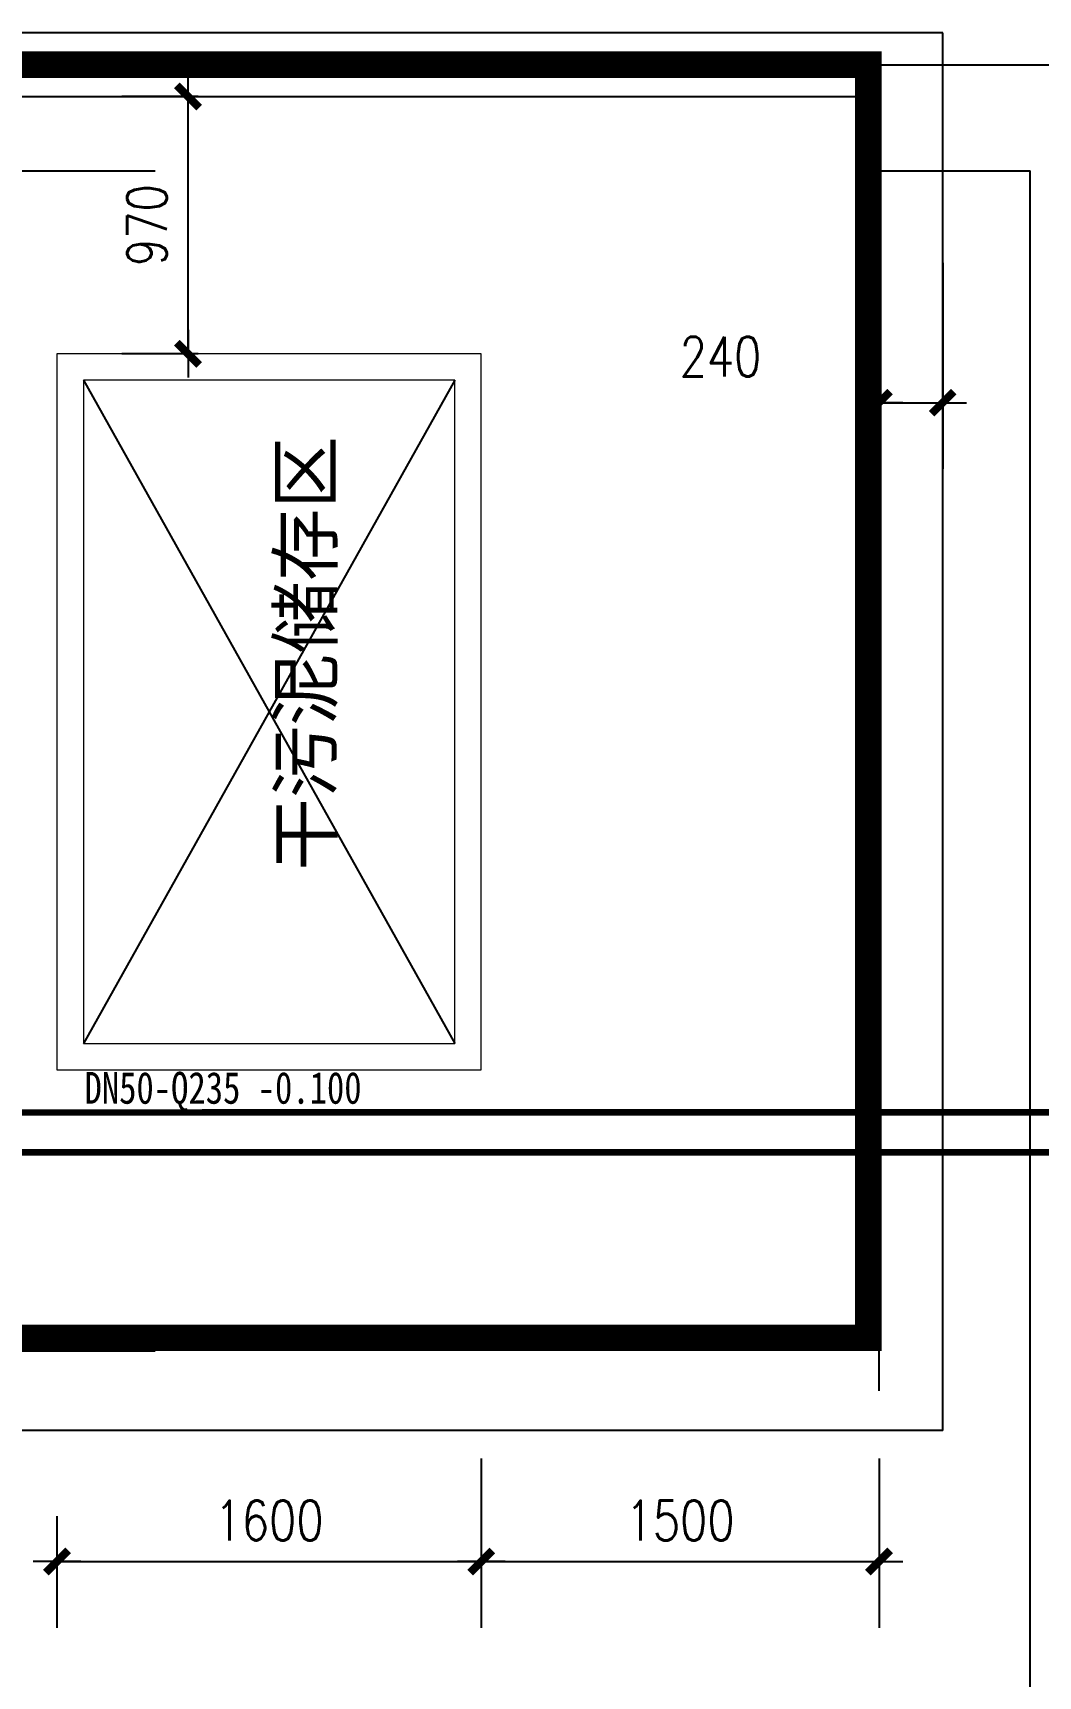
# Model space of a CAD drawing. Header units: millimetres. Extents: x 149947 to 179660, y -3668 to 17332.
# Drawn here: x 164649 to 168440, y 4003 to 10198 of the extents above; entities that cross this region are included whole.
import ezdxf

# ---------------------------------------------------------------- set-up
doc = ezdxf.new("R2010")
doc.units = ezdxf.units.MM
doc.linetypes.add('CENTER2', pattern=[1.125, 0.75, -0.125, 0.125, -0.125])
for name, color, linetype in [('AXIS', 3, 'Continuous'), ('HEADLINE', 1, 'Continuous'), ('PUB_DIM', 3, 'Continuous'), ('WALL', 4, 'Continuous'), ('wsd', 7, 'Continuous'), ('墙', 7, 'Continuous'), ('文字', 2, 'Continuous'), ('管道', 5, 'Continuous')]:
    doc.layers.add(name, color=color, linetype=linetype)
doc.layers.add('HAT', color=8, linetype='Continuous', lineweight=0)
doc.styles.add('_TWT_DIM', font='SIMPLEX', dxfattribs={"width": 0.8, "height": 3, "bigfont": 'HZTXT'})
doc.styles.add('DIM_FONT', font='SIMPLEX.shx', dxfattribs={"width": 0.8})
doc.styles.add('标题', font='SIMKAI.TTF', dxfattribs={"height": 500})
doc.dimstyles.new('DIMN', dxfattribs={"dimtxt": 300, "dimasz": 1, "dimexe": 250, "dimexo": 300, "dimgap": 150, "dimtad": 1, "dimdec": 0, "dimzin": 0, "dimdsep": 46, "dimtxsty": 'DIM_FONT', "dimblk": '_DIMX', "dimcen": 0.09, "dimclrt": 7, "dimadec": 0, "dimazin": 0, "dimtfac": 1, "dimtdec": 0, "dimtix": 1, "dimtmove": 2, "dimatfit": 3, "dimldrblk": '_DIMX', "dimfxl": 0, "dimtolj": 1, "dimtzin": 0, "dimarcsym": 0})

# ---------------------------------------------------------------- blocks, each defined once
blk = doc.blocks.new('_DIMX')
blk.add_line((-150, 0), (150, 0))
at = {"const_width": 50}
blk.add_lwpolyline([(-70, -70), (70, 70)], dxfattribs=at)
blk = doc.blocks.new('*D66')
at = {"layer": 'AXIS', "color": 0, "lineweight": -2}
for p, q in [((165271.8844112524, 9958.227452355117), (164984.144229597, 9958.227452355117)), ((165234.144229597, 8988.827452351275), (165234.144229597, 9957.627452355116)), ((165271.8844112531, 8988.227452351275), (164984.144229597, 8988.227452351275))]:
    blk.add_line(p, q, dxfattribs=at)
at = {"layer": 'Defpoints', "color": 0}
for p in [(165234.144229597, 9958.227452355117), (165421.8844112524, 9958.227452355117), (165421.8844112531, 8988.227452351275)]:
    blk.add_point(p, dxfattribs=at)
at = {"layer": 'AXIS', "color": 0, "lineweight": -2, "xscale": 0.6, "yscale": 0.6, "zscale": 0.6}
for p, rotation in [((165234.144229597, 9958.227452355117), 90), ((165234.144229597, 8988.227452351275), 270)]:
    blk.add_blockref('_DIMX', p, dxfattribs=dict(at, rotation=rotation))
at = {"layer": 'AXIS', "color": 7, "insert": (165079.144229597, 9473.227452353221), "char_height": 150, "attachment_point": 5, "rotation": 90, "style": 'DIM_FONT'}
blk.add_mtext('\\A1;970', dxfattribs=at)
blk = doc.blocks.new('*D65')
at = {"layer": 'AXIS', "color": 0, "lineweight": -2}
for p, q in [((166339.9552095855, 4823.356249860226), (166339.9552095855, 4184.539310610417)), ((167839.9552095857, 4823.356249860226), (167839.9552095857, 4184.539310610417)), ((166340.5552095855, 4434.539310610417), (167839.3552095857, 4434.539310610417))]:
    blk.add_line(p, q, dxfattribs=at)
at = {"layer": 'Defpoints', "color": 0}
for p in [(166339.9552095855, 4973.356249860226), (167839.9552095857, 4973.356249860226), (167839.9552095857, 4434.539310610417)]:
    blk.add_point(p, dxfattribs=at)
at = {"layer": 'AXIS', "color": 0, "lineweight": -2, "xscale": 0.6, "yscale": 0.6, "zscale": 0.6, "rotation": 180}
blk.add_blockref('_DIMX', (166339.9552095855, 4434.539310610417), dxfattribs=at)
at = {"layer": 'AXIS', "color": 0, "lineweight": -2, "xscale": 0.6, "yscale": 0.6, "zscale": 0.6}
blk.add_blockref('_DIMX', (167839.9552095857, 4434.539310610417), dxfattribs=at)
at = {"layer": 'AXIS', "color": 7, "insert": (167089.9552095856, 4589.539310610417), "char_height": 150, "attachment_point": 5, "style": 'DIM_FONT'}
blk.add_mtext('\\A1;1500', dxfattribs=at)
blk = doc.blocks.new('*D64')
at = {"layer": 'AXIS', "color": 0, "lineweight": -2}
for p, q in [((166339.9552095855, 4706.135660056287), (166339.9552095855, 4184.539310610417)), ((164739.9552095853, 4606.135660056287), (164739.9552095853, 4184.539310610417)), ((164740.5552095853, 4434.539310610417), (166339.3552095855, 4434.539310610417))]:
    blk.add_line(p, q, dxfattribs=at)
at = {"layer": 'Defpoints', "color": 0}
for p in [(166339.9552095855, 4856.135660056287), (164739.9552095853, 4756.135660056287), (166339.9552095855, 4434.539310610417)]:
    blk.add_point(p, dxfattribs=at)
at = {"layer": 'AXIS', "color": 0, "lineweight": -2, "xscale": 0.6, "yscale": 0.6, "zscale": 0.6, "rotation": 180}
blk.add_blockref('_DIMX', (164739.9552095853, 4434.539310610417), dxfattribs=at)
at = {"layer": 'AXIS', "color": 0, "lineweight": -2, "xscale": 0.6, "yscale": 0.6, "zscale": 0.6}
blk.add_blockref('_DIMX', (166339.9552095855, 4434.539310610417), dxfattribs=at)
at = {"layer": 'AXIS', "color": 7, "insert": (165539.9552095854, 4589.539310610417), "char_height": 150, "attachment_point": 5, "style": 'DIM_FONT'}
blk.add_mtext('\\A1;1600', dxfattribs=at)
blk = doc.blocks.new('*D63')
at = {"layer": 'AXIS', "color": 0, "lineweight": -2}
for p, q in [((167839.9552095884, 9331.775001562055), (167839.9552095884, 8553.953256800276)), ((168079.9552095884, 9331.775001562055), (168079.9552095884, 8553.953256800276)), ((167840.5552095884, 8803.953256800276), (168079.3552095884, 8803.953256800276))]:
    blk.add_line(p, q, dxfattribs=at)
at = {"layer": 'Defpoints', "color": 0}
for p in [(167839.9552095884, 9481.775001562055), (168079.9552095884, 9481.775001562055), (168079.9552095884, 8803.953256800276)]:
    blk.add_point(p, dxfattribs=at)
at = {"layer": 'AXIS', "color": 0, "lineweight": -2, "xscale": 0.6, "yscale": 0.6, "zscale": 0.6, "rotation": 180}
blk.add_blockref('_DIMX', (167839.9552095884, 8803.953256800276), dxfattribs=at)
at = {"layer": 'AXIS', "color": 0, "lineweight": -2, "xscale": 0.6, "yscale": 0.6, "zscale": 0.6}
blk.add_blockref('_DIMX', (168079.9552095884, 8803.953256800276), dxfattribs=at)
at = {"layer": 'AXIS', "color": 7, "insert": (167242.1771820504, 8977.581274154742), "char_height": 150, "attachment_point": 5, "style": 'DIM_FONT'}
blk.add_mtext('\\A1;240', dxfattribs=at)

msp = doc.modelspace()

# ---------------------------------------------------------------- linework, layer by layer
at = {"layer": 'HAT'}
for p, q in [((166339.9552095855, 8988.227452351275), (164739.9552095853, 8988.227452351275)), ((164739.9552095853, 8988.227452351275), (164739.9552095853, 6288.227452351275)), ((166339.9552095853, 6288.227452351275), (166339.9552095853, 8988.227452351275)), ((164839.9552095853, 8888.227452351275), (164839.9552095853, 6388.227452351275)), ((166239.9552095853, 8888.227452351275), (164839.9552095853, 8888.227452351275)), ((166239.9552095853, 6388.227452351275), (166239.9552095853, 8888.227452351275)), ((164839.9552095853, 6388.227452351275), (166239.9552095853, 6388.227452351275)), ((164739.9552095853, 6288.227452351275), (166339.9552095855, 6288.227452351275))]:
    msp.add_line(p, q, dxfattribs=at)
at = {"layer": 'PUB_DIM', "color": 4, "const_width": 25}
msp.add_lwpolyline([(161718.6210704246, 6472.046873151587), (161718.6210704246, 5977.607126789064), (170309.9552095945, 5977.607126789069), (170309.9420595338, 6078.153493061159)], dxfattribs=at)
at = {"layer": 'WALL'}
for p, q in [((168079.955209592, 10198.22745235411), (164239.9552095876, 10198.22745235669)), ((168079.955209592, 4928.227452388557), (168079.955209592, 10198.22745235411)), ((163279.9552095561, 10078.22745234959), (165259.9552095948, 10078.22745234901)), ((165259.9552095948, 10078.22745234901), (168559.9552095947, 10078.22745234854)), ((164239.9552095874, 9958.227452354302), (167839.9552095857, 9958.227452356805)), ((167839.9552095857, 5078.227452347841), (167839.9552095857, 9958.227452356805)), ((163279.9552095562, 9678.227452354127), (165109.9552096015, 9678.227452349587)), ((167799.9552095929, 9678.227452342835), (168409.955209586, 9678.227452342719)), ((168409.9552095947, 6578.22745234656), (168409.955209586, 9678.227452342719)), ((168409.955209592, 2228.227452348656), (168409.9552095947, 6578.227452346444)), ((165109.9552096001, 5228.227452355641), (164559.9552095562, 5228.227452319901)), ((168079.955209592, 4928.227452388557), (164559.9552095562, 4928.227452345163))]:
    msp.add_line(p, q, dxfattribs=at)
at = {"layer": 'wsd', "color": 2, "linetype": 'Continuous', "const_width": 100}
msp.add_lwpolyline([(159039.9552095954, 10078.22745236059), (167799.9552095929, 10078.22745236059), (167799.9552095929, 5278.227452347841), (159039.9552095954, 5278.227452347841)], close=True, dxfattribs=at)
at = {"layer": '墙'}
for p, q in [((164839.9552095853, 8888.227452351275), (166239.9552095853, 6388.227452351275)), ((166239.9552095853, 8888.227452351275), (164839.9552095853, 6388.227452351275))]:
    msp.add_line(p, q, dxfattribs=at)
at = {"layer": '管道', "const_width": 25}
msp.add_lwpolyline([(164054.9552095855, 6472.046961828288), (164054.9552095855, 6127.607126789066), (170164.4005544323, 6128.140780169591)], dxfattribs=at)

# ---------------------------------------------------------------- texts
at = {"layer": 'HEADLINE', "color": 0, "linetype": 'CENTER2', "lineweight": 0, "insert": (165799.0818348431, 8676.94919879202), "char_height": 200, "width": 2030.31995943678, "attachment_point": 9, "rotation": 89.99999999999993, "style": '标题'}
msp.add_mtext('干污泥储存区', dxfattribs=at)
at = {"layer": '文字', "insert": (164843.8264698944, 6280.719892383175), "char_height": 120, "width": 100757.6748, "attachment_point": 1, "style": '_TWT_DIM'}
msp.add_mtext('{\\f@FangSong_GB2312|b0|i0|c134|p49;DN50-Q235 -0.100}', dxfattribs=at)

# ---------------------------------------------------------------- dimensions: what is measured, and where the dimension line sits
at = {"layer": 'AXIS'}
for base, p1, p2, angle, picture, middle in [((165234.144229597, 9958.227452355117), (165421.8844112531, 8988.227452351275), (165421.8844112524, 9958.227452355117), 90, '*D66', (165079.144229597, 9473.227452353221)), ((166339.9552095855, 4434.539310610417), (164739.9552095853, 4756.135660056287), (166339.9552095855, 4856.135660056287), 180, '*D64', (165539.9552095854, 4589.539310610417))]:
    dim = msp.add_linear_dim(base=base, p1=p1, p2=p2, angle=angle, dimstyle='DIMN', override={"dimtxt": 150, "dimasz": 0.6, "dimexo": 150, "dimgap": 80}, dxfattribs=at)
    dim.commit()
    dim.dimension.update_dxf_attribs({"geometry": picture, "text_midpoint": middle})
dim = msp.add_linear_dim(base=(168079.9552095884, 8803.953256800276), p1=(167839.9552095884, 9481.775001562055), p2=(168079.9552095884, 9481.775001562055), angle=0, dimstyle='DIMN', override={"dimtxt": 150, "dimasz": 0.6, "dimexo": 150, "dimgap": 80}, dxfattribs=at)
dim.commit()
dim.dimension.update_dxf_attribs({"geometry": '*D63', "text_midpoint": (167242.1771820504, 8977.581274154742), "dimtype": 161})
dim = msp.add_linear_dim(base=(167839.9552095857, 4434.539310610417), p1=(166339.9552095855, 4973.356249860226), p2=(167839.9552095857, 4973.356249860226), dimstyle='DIMN', override={"dimtxt": 150, "dimasz": 0.6, "dimexo": 150, "dimgap": 80}, dxfattribs=at)
dim.commit()
dim.dimension.update_dxf_attribs({"geometry": '*D65', "text_midpoint": (167089.9552095856, 4589.539310610417)})

doc.saveas('drawing.dxf')
